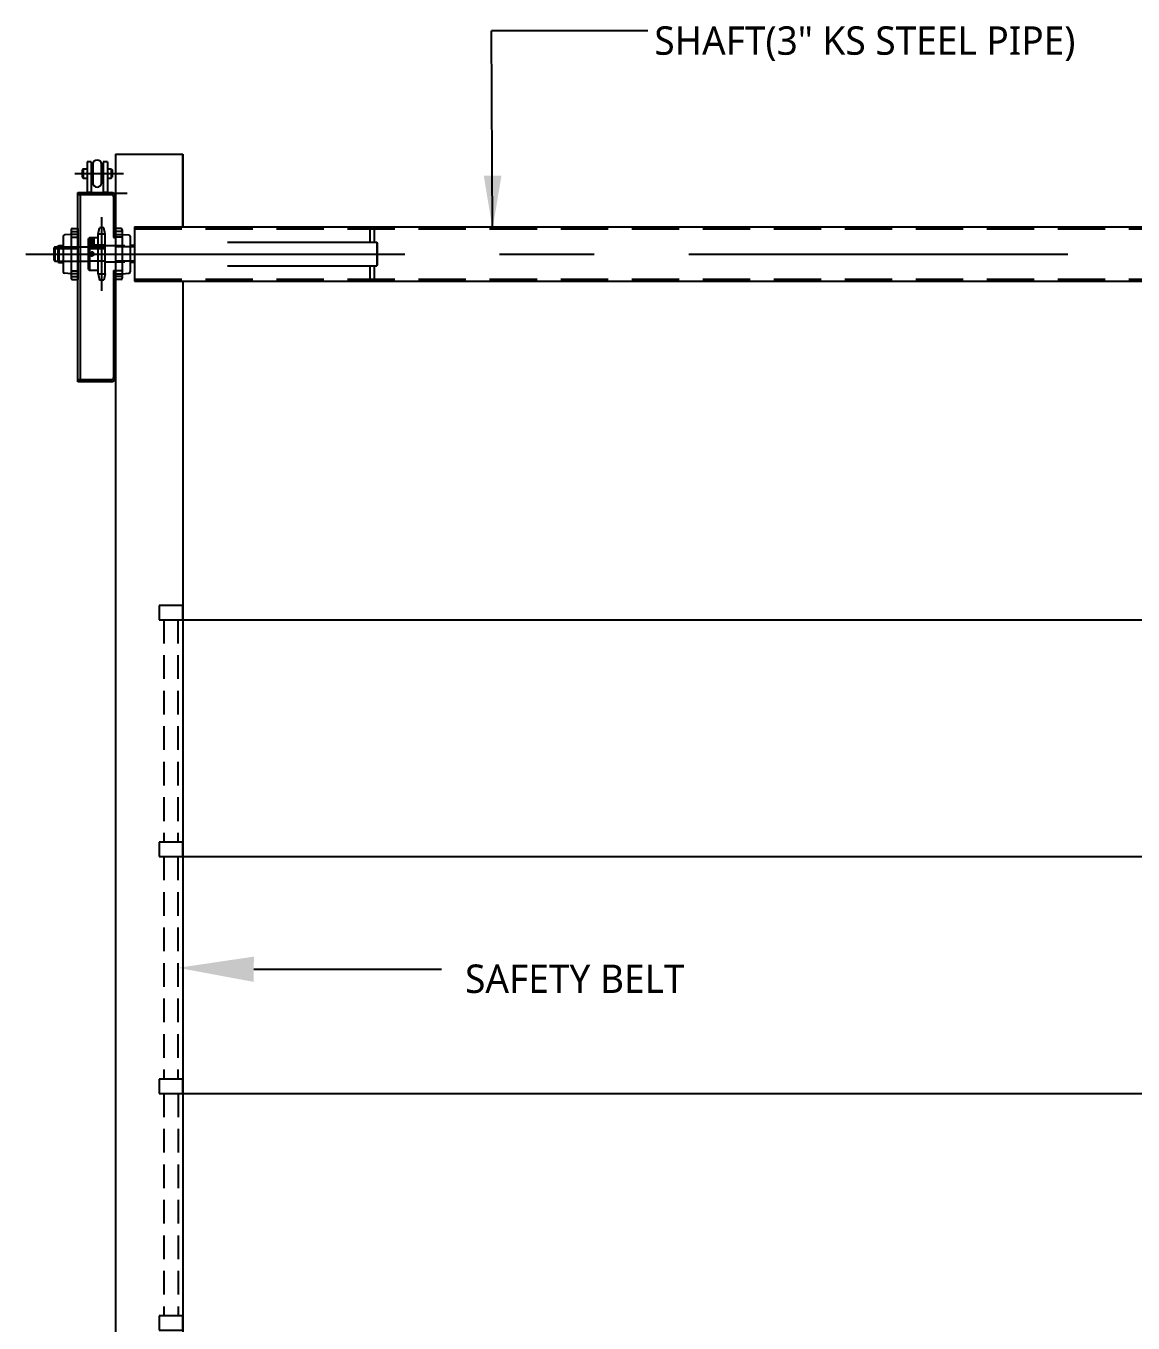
# Model space of a CAD drawing. Extents: x 991 to 16092, y 525 to 11255.
# Drawn here: x 1991 to 4329, y 8304 to 11043 of the extents above; entities that cross this region are included whole.
import ezdxf

# ---------------------------------------------------------------- set-up
doc = ezdxf.new("R2010")
doc.units = 0
doc.header["$LTSCALE"] = 200
doc.header["$MEASUREMENT"] = 0
doc.linetypes.add('CENTER', pattern=[7, 4, -1, 1, -1])
doc.linetypes.add('HIDDEN', pattern=[0.375, 0.25, -0.125])
doc.layers.get('0').update_dxf_attribs({"linetype": 'CONTINUOUS'})
doc.layers.add('SYM-LEAD', color=6, linetype='CONTINUOUS')
doc.layers.add('TEXT', color=3, linetype='CONTINUOUS')
doc.styles.add('스타일1', font='malgun.ttf')

msp = doc.modelspace()

# ---------------------------------------------------------------- linework, layer by layer
at = {"color": 0, "transparency": 33554687}
for p, q in [((2179.9, 10772, 4.2), (2179.9, 5789.3, -9.1)), ((2179.9, 10772, 15.8), (2321.9, 10772, 15.8)), ((2321.9, 10772, 4.2), (2321.9, 10618.7, 8.7)), ((2321.9, 10618.7, 20.4), (2321.9, 10772, 15.8)), ((2220.1, 10618.7, 4.2), (2220.1, 10504.4, 4.2)), ((2321.9, 10504.4, 6.8), (2321.9, 5789.3, -10)), ((2322.3, 9789.4, -6.1), (6321.8, 9789.4, -6.1)), ((2321.9, 9289.4, -6.1), (6321.8, 9289.4, -6.1)), ((2322.3, 8789.4, 5.5), (6321.8, 8789.4, 5.5))]:
    msp.add_line(p, q, dxfattribs=at)
at = {"transparency": 33554687}
for p, q in [((2111.8, 10741.5, 4.2), (2109.8, 10739.5, 4.2)), ((2109.8, 10739.5, 4.2), (2109.8, 10723.5, 4.2)), ((2111.8, 10741.5, 4.2), (2119.8, 10741.5, 4.2)), ((2111.8, 10741.5, 4.2), (2111.8, 10721.5, 4.2)), ((2119.8, 10756.5, 4.2), (2119.8, 10691.5, 4.2)), ((2128.8, 10756.5, 4.2), (2119.8, 10756.5, 4.2)), ((2128.8, 10756.5, 4.2), (2128.8, 10691.5, 4.2)), ((2128.8, 10741.5, 4.2), (2132.3, 10741.5, 4.2)), ((2132.3, 10751, 4.2), (2132.3, 10712, 4.2)), ((2150.3, 10712, 4.2), (2150.3, 10751, 4.2)), ((2150.3, 10741.5, 4.2), (2153.8, 10741.5, 4.2)), ((2153.8, 10756.5, 4.2), (2153.8, 10691.5, 4.2)), ((2162.8, 10756.5, 4.2), (2153.8, 10756.5, 4.2)), ((2162.8, 10756.5, 4.2), (2162.8, 10691.5, 4.2)), ((2162.8, 10741.5, 4.2), (2170.8, 10741.5, 4.2)), ((2170.8, 10741.5, 4.2), (2170.8, 10721.5, 4.2)), ((2170.8, 10741.5, 4.2), (2172.8, 10739.5, 4.2)), ((2172.8, 10739.5, 4.2), (2172.8, 10723.5, 4.2)), ((2109.8, 10723.5, 4.2), (2111.8, 10721.5, 4.2)), ((2111.8, 10721.5, 4.2), (2119.8, 10721.5, 4.2)), ((2128.8, 10721.5, 4.2), (2132.3, 10721.5, 4.2)), ((2150.3, 10721.5, 4.2), (2153.8, 10721.5, 4.2)), ((2162.8, 10721.5, 4.2), (2170.8, 10721.5, 4.2)), ((2170.8, 10721.5, 4.2), (2172.8, 10723.5, 4.2)), ((2100.3, 10291.5, 4.2), (2100.3, 10691.5, 4.2)), ((2100.3, 10685.5, 4.2), (2100.3, 10691.5, 4.2)), ((2100.3, 10691.5, 4.2), (2171.3, 10691.5, 4.2)), ((2100.3, 10687, 4.2), (2171.3, 10687, 4.2)), ((2106.3, 10296, 4.2), (2106.3, 10687, 4.2)), ((2128.8, 10691.5, 4.2), (2119.8, 10691.5, 4.2)), ((2162.8, 10691.5, 4.2), (2153.8, 10691.5, 4.2)), ((2175.8, 10682.5, 4.2), (2175.8, 10596.5, 4.2)), ((2180.3, 10682.5, 4.2), (2180.3, 10588.8, 4.2)), ((2180.3, 10641.5, 4.2), (2180.3, 10481.5, 4.2)), ((2069.3, 10598.9, 4.2), (2069.3, 10524.1, 4.2)), ((2086.3, 10603, 4.2), (2072.1, 10601.9, 4.2)), ((2086.3, 10612.5, 4.2), (2086.3, 10510.5, 4.2)), ((2089.3, 10615.5, 4.2), (2100.3, 10615.5, 4.2)), ((2100.3, 10615.5, 4.2), (2100.3, 10507.5, 4.2)), ((2143.4, 10603.1, 4.2), (2146.1, 10616.5, 4.2)), ((2158, 10603.1, 4.2), (2143.4, 10603.1, 4.2)), ((2143.4, 10519.9, 4.2), (2143.4, 10603.1, 4.2)), ((2155.4, 10616.5, 4.2), (2146.1, 10616.5, 4.2)), ((2158, 10603.1, 4.2), (2155.4, 10616.5, 4.2)), ((2158, 10519.9, 4.2), (2158, 10603.1, 4.2)), ((2179.9, 10615.5, 4.2), (2179.9, 10507.5, 4.2)), ((2190.9, 10615.5, 4.2), (2179.9, 10615.5, 4.2)), ((2193.9, 10612.5, 4.2), (2193.9, 10510.5, 4.2)), ((2193.9, 10603, 4.2), (2208.1, 10601.9, 4.2)), ((2210.9, 10598.9, 4.2), (2210.9, 10524.1, 4.2)), ((2220.1, 10618.7, 4.2), (6217.1, 10618.7, 4.2)), ((2051.8, 10576.5, 4.2), (2049.8, 10574.5, 4.2)), ((2049.8, 10574.5, 4.2), (2049.8, 10548.5, 4.2)), ((2051.8, 10576.5, 4.2), (2058.1, 10576.5, 4.2)), ((2051.8, 10576.5, 4.2), (2051.8, 10546.5, 4.2)), ((2058.1, 10574.5, -17.8), (2058.1, 10578.5, -17.8)), ((2058.1, 10578.5, -17.8), (2060.1, 10578.5, -17.8)), ((2058.1, 10576.5, 4.2), (2058.1, 10546.5, 4.2)), ((2060.1, 10574.5, -17.8), (2058.1, 10574.5, -17.8)), ((2060.1, 10579.5, 4.2), (2060.1, 10543.5, 4.2)), ((2060.1, 10579.5, 4.2), (2069.3, 10579.5, 4.2)), ((2060.1, 10578.5, -17.8), (2060.1, 10574.5, -17.8)), ((2100.3, 10576.5, 4.2), (2123, 10576.5, 4.2)), ((2125, 10596, 4.2), (2123, 10594, 4.2)), ((2123, 10529, 4.2), (2123, 10594, 4.2)), ((2143.4, 10596, 4.2), (2125, 10596, 4.2)), ((2125, 10596, 4.2), (2125, 10527, 4.2)), ((2199.4, 10579, 4.2), (2158, 10579, 4.2)), ((2175.8, 10596.5, 4.2), (2180.3, 10596.5, 4.2)), ((2220.1, 10579.5, 4.2), (2210.9, 10579.5, 4.2)), ((2220.1, 10579.5, 4.2), (2220.1, 10543.5, 4.2)), ((2220.1, 10578.5, -17.8), (2220.1, 10574.5, -17.8)), ((2416.6, 10586.5, 4.2), (2731.6, 10586.5, 4.2)), ((2731.6, 10586.5, 4.2), (2733.6, 10584.5, 4.2)), ((2731.6, 10586.5, 4.2), (2731.6, 10536.5, 4.2)), ((2733.6, 10538.5, 4.2), (2733.6, 10584.5, 4.2)), ((2049.8, 10548.5, 4.2), (2051.8, 10546.5, 4.2)), ((2051.8, 10546.5, 4.2), (2058.1, 10546.5, 4.2)), ((2060.1, 10548.5, -17.8), (2058.1, 10548.5, -17.8)), ((2058.1, 10548.5, -17.8), (2058.1, 10544.5, -17.8)), ((2058.1, 10544.5, -17.8), (2060.1, 10544.5, -17.8)), ((2060.1, 10544.5, -17.8), (2060.1, 10548.5, -17.8)), ((2100.3, 10546.5, 4.2), (2123, 10546.5, 4.2)), ((2199.4, 10544, 4.2), (2158, 10544, 4.2)), ((2220.1, 10544.5, -17.8), (2220.1, 10548.5, -17.8)), ((2060.1, 10543.5, 4.2), (2069.3, 10543.5, 4.2)), ((2086.3, 10520, 4.2), (2072.1, 10521.1, 4.2)), ((2143.4, 10527, 4.2), (2125, 10527, 4.2)), ((2143.4, 10519.9, 4.2), (2158, 10519.9, 4.2)), ((2143.4, 10519.9, 4.2), (2146.1, 10506.5, 4.2)), ((2158, 10519.9, 4.2), (2155.4, 10506.5, 4.2)), ((2175.8, 10526.5, 4.2), (2175.8, 10300.5, 4.2)), ((2175.8, 10526.5, 4.2), (2180.3, 10526.5, 4.2)), ((2180.3, 10534.2, 4.2), (2180.3, 10300.5, 4.2)), ((2193.9, 10520, 4.2), (2208.1, 10521.1, 4.2)), ((2220.1, 10543.5, 4.2), (2210.9, 10543.5, 4.2)), ((2416.6, 10536.5, 4.2), (2731.6, 10536.5, 4.2)), ((2733.6, 10538.5, 4.2), (2731.6, 10536.5, 4.2)), ((2089.3, 10507.5, 4.2), (2100.3, 10507.5, 4.2)), ((2155.4, 10506.5, 4.2), (2146.1, 10506.5, 4.2)), ((2190.9, 10507.5, 4.2), (2179.9, 10507.5, 4.2)), ((2220.1, 10504.4, 4.2), (6217.1, 10504.4, 4.2)), ((2100.3, 10291.5, 4.2), (2100.3, 10297.5, 4.2)), ((2171.3, 10296, 4.2), (2100.3, 10296, 4.2)), ((2171.3, 10291.5, 4.2), (2100.3, 10291.5, 4.2))]:
    msp.add_line(p, q, dxfattribs=at)
at = {"color": 1, "linetype": 'CENTER', "transparency": 33554687}
for p, q in [((2094.3, 10731.5, 4.2), (2196.9, 10731.5, 4.2)), ((2150.7, 10639.2, 4.2), (2150.7, 10483.9, 4.2)), ((2102.7, 10603, 4.2), (2084.4, 10603, 4.2)), ((2177.5, 10603, 4.2), (2195.8, 10603, 4.2)), ((2130.8, 10596.7, 4.2), (2130.8, 10579, 4.2)), ((1990.8, 10561.5, 18.4), (5388.2, 10561.5, 18.4)), ((2049.4, 10561.5, 4.2), (2111.4, 10561.5, 4.2)), ((2130.8, 10566.9, 4.2), (2130.8, 10556.2, 4.2)), ((2102.7, 10520, 4.2), (2084.4, 10520, 4.2)), ((2177.5, 10520, 4.2), (2195.8, 10520, 4.2))]:
    msp.add_line(p, q, dxfattribs=at)
at = {"color": 1, "linetype": 'CENTER', "ltscale": 2, "transparency": 33554687}
msp.add_line((2160.6, 10690, 4.2), (2204.7, 10690, 4.2), dxfattribs=at)
at = {"color": 6, "linetype": 'HIDDEN', "transparency": 33554687}
for p, q in [((2086.3, 10609, 4.2), (2100.3, 10609, 4.2)), ((2193.9, 10609, 4.2), (2179.9, 10609, 4.2)), ((2049.8, 10573, 4.2), (2158, 10573, 4.2)), ((2060.1, 10576.5, 4.2), (2100.3, 10576.5, 4.2)), ((2086.3, 10597, 4.2), (2100.3, 10597, 4.2)), ((2158, 10580, 4.2), (2123, 10580, 4.2)), ((2158, 10576.5, 4.2), (2123, 10576.5, 4.2)), ((2126.8, 10580, 4.2), (2126.8, 10595.7, 4.2)), ((2127.4, 10580, 4.2), (2127.4, 10595.7, 4.2)), ((2134.2, 10580, 4.2), (2134.2, 10595.7, 4.2)), ((2134.8, 10580, 4.2), (2134.8, 10595.7, 4.2)), ((2193.9, 10597, 4.2), (2179.9, 10597, 4.2)), ((2220.1, 10576.5, 4.2), (2179.9, 10576.5, 4.2)), ((2060.1, 10546.5, 4.2), (2100.3, 10546.5, 4.2)), ((2158, 10546.5, 4.2), (2123, 10546.5, 4.2)), ((2220.1, 10546.5, 4.2), (2179.9, 10546.5, 4.2)), ((2086.3, 10526, 4.2), (2100.3, 10526, 4.2)), ((2193.9, 10526, 4.2), (2179.9, 10526, 4.2)), ((2086.3, 10514, 4.2), (2100.3, 10514, 4.2)), ((2193.9, 10514, 4.2), (2179.9, 10514, 4.2)), ((2281.9, 9789.4, -17.7), (2281.9, 9319.4, -17.7)), ((2311.9, 9789.4, -17.7), (2311.9, 9319.4, -17.7)), ((2281.9, 9289.4, -6.1), (2281.9, 8819.4, -6.1)), ((2311.9, 9289.4, -6.1), (2311.9, 8819.4, -6.1)), ((2282.3, 8789.4, -6.1), (2282.3, 8319.4, -6.1)), ((2312.3, 8789.4, -6.1), (2312.3, 8319.4, -6.1))]:
    msp.add_line(p, q, dxfattribs=at)
at = {"color": 6, "linetype": 'HIDDEN', "ltscale": 2, "transparency": 33554687}
for p, q in [((2220.1, 10614.7, 4.2), (6217.1, 10614.7, 4.2)), ((2717.6, 10586.5, 4.2), (2717.6, 10614.7, 4.2)), ((2726.6, 10586.5, 4.2), (2726.6, 10614.7, 4.2)), ((2717.6, 10508.4, 4.2), (2717.6, 10536.5, 4.2)), ((2726.6, 10508.4, 4.2), (2726.6, 10536.5, 4.2)), ((2220.1, 10508.4, 4.2), (6217.1, 10508.4, 4.2))]:
    msp.add_line(p, q, dxfattribs=at)
at = {"ltscale": 2, "transparency": 33554687}
msp.add_line((2123, 10529, 4.2), (2125, 10527, 4.2), dxfattribs=at)
at = {"color": 6, "linetype": 'HIDDEN', "transparency": 33554687}
for points, elevation in [([(2271.9, 9789.4), (2321.9, 9789.4), (2321.9, 9819.4), (2271.9, 9819.4)], -17.7), ([(2271.9, 9289.4), (2321.9, 9289.4), (2321.9, 9319.4), (2271.9, 9319.4)], -6.1), ([(2272.3, 8789.4), (2322.3, 8789.4), (2322.3, 8819.4), (2272.3, 8819.4)], -6.1), ([(2272.3, 8289.4), (2322.3, 8289.4), (2322.3, 8319.4), (2272.3, 8319.4)], 5.5)]:
    msp.add_lwpolyline(points, close=True, dxfattribs=dict(at, elevation=elevation))
at = {"transparency": 33554687}
msp.add_circle((2130.8, 10561.5, 4.2), 3.4, dxfattribs=at)
for centre, radius, start, end in [((2141.3, 10751, 4.2), 9, 0, 180), ((2141.3, 10712, 4.2), 9, 180, 0), ((2171.3, 10682.5, 4.2), 9, 0, 90), ((2171.3, 10682.5, 4.2), 4.5, 0, 90), ((2072.3, 10598.9, 4.2), 3, 94.4679, 180), ((2089.3, 10612.5, 4.2), 3, 90, 180), ((2190.9, 10612.5, 4.2), 3, 0, 90), ((2207.9, 10598.9, 4.2), 3, 0, 85.5321), ((2072.3, 10524.1, 4.2), 3, 180, 265.5321), ((2207.9, 10524.1, 4.2), 3, 274.4679, 0), ((2089.3, 10510.5, 4.2), 3, 180, 270), ((2190.9, 10510.5, 4.2), 3, 270, 0), ((2171.3, 10300.5, 4.2), 9, 270, 0), ((2171.3, 10300.5, 4.2), 4.5, 270, 0)]:
    msp.add_arc(centre, radius, start, end, dxfattribs=at)
at = {"color": 8, "transparency": 33554687}
msp.add_arc((2130.8, 10561.5, 4.2), 4, 0, 270, dxfattribs=at)
at = {"layer": 'SYM-LEAD'}
for p, q in [((2976.2, 10614.7, 11.3), (2974.2, 11032.8, 11.3)), ((3304.1, 11032.8, -25.4), (2974.2, 11032.8, 11.3)), ((2471.9, 9051.4, -6.1), (2868.7, 9051.4, -5.8))]:
    msp.add_line(p, q, dxfattribs=at)
for points in [[(2957.7, 10726.7, 11.3), (2976.2, 10614.7, 11.3), (2995, 10726.6, 11.3)], [(2472.3, 9078.1, -6.1), (2311.9, 9054.4, -6.1), (2471.4, 9024.8, -6.1)]]:
    msp.add_solid(points, dxfattribs=at)

# ---------------------------------------------------------------- texts
at = {"layer": 'TEXT', "color": 3, "style": '스타일1'}
for s, p in [('SHAFT(3" KS STEEL PIPE)', (3317.9, 10982.2, -25.4)), ('SAFETY BELT', (2918.2, 9001.4, -13.4))]:
    msp.add_text(s, height=60, dxfattribs=at).set_placement(p)

doc.saveas('drawing.dxf')
